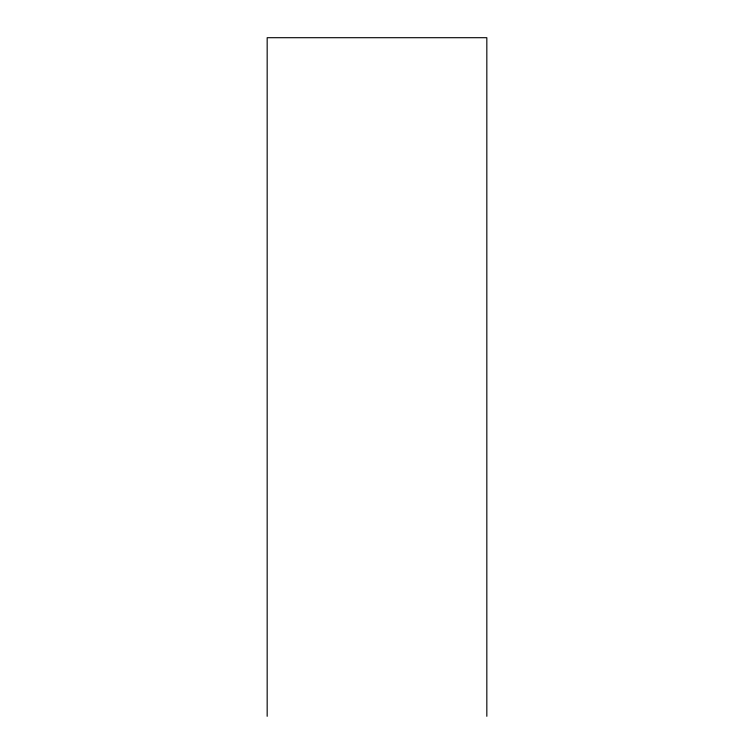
<?xml version="1.0" encoding="UTF-8"?>
<svg xmlns="http://www.w3.org/2000/svg" width="754" height="754" viewBox="0 0 754 754"><rect width="100%" height="100%" fill="white"/><g stroke="black" fill="none" stroke-linecap="round" stroke-linejoin="round"><path stroke-width="1.13" d="M486.83 716.3L486.83 37.7L267.17 37.7L267.17 716.3"/></g></svg>
